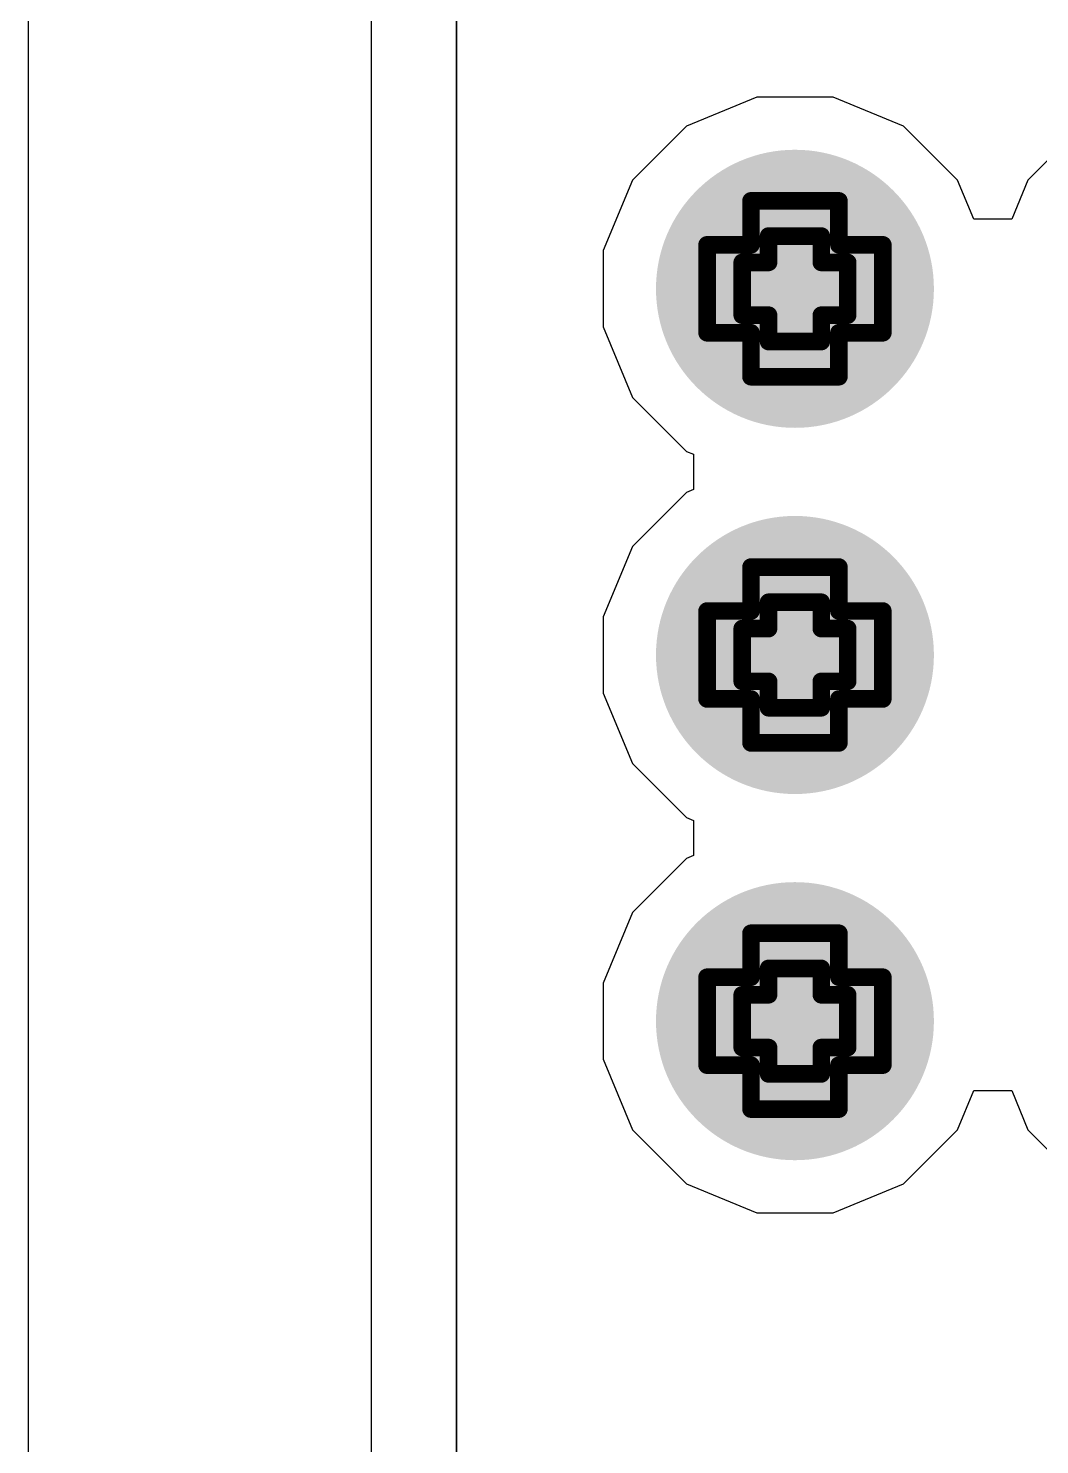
# Model space of a CAD drawing. Header units: inches. Extents: x -3 to 5259, y -3 to 5282.
# Drawn here: x 118.244 to 121.167, y 38.229 to 42.32 of the extents above; entities that cross this region are included whole.
import ezdxf

# ---------------------------------------------------------------- set-up
doc = ezdxf.new("R2010")
doc.units = ezdxf.units.IN
for name, color, linetype in [('Bottom Layer', 5, 'Continuous'), ('Bottom Solder', 6, 'Continuous'), ('Drill Drawing', 1, 'Continuous'), ('Layer 1', 16, 'Continuous'), ('Layer 2', 76, 'Continuous'), ('Top Layer', 1, 'Continuous'), ('Top Solder', 216, 'Continuous'), ('Via Holes', 16, 'Continuous')]:
    doc.layers.add(name, color=color, linetype=linetype)

msp = doc.modelspace()

# ---------------------------------------------------------------- hatches: boundary and pattern name
at = {"layer": 'Bottom Layer'}
h = msp.add_hatch(color=5, dxfattribs=at)
edge = h.paths.add_edge_path()
edge.add_arc((120.4598, 41.5674), 0.3, 0, 360)
h = msp.add_hatch(color=5, dxfattribs=at)
edge = h.paths.add_edge_path()
edge.add_arc((120.4598, 40.5097), 0.3, 0, 360)
h = msp.add_hatch(color=5, dxfattribs=at)
edge = h.paths.add_edge_path()
edge.add_arc((120.4598, 39.452), 0.3, 0, 360)
at = {"layer": 'Bottom Solder'}
h = msp.add_hatch(color=6, dxfattribs=at)
edge = h.paths.add_edge_path()
edge.add_arc((120.4598, 41.5674), 0.4016, 0, 360)
h = msp.add_hatch(color=6, dxfattribs=at)
edge = h.paths.add_edge_path()
edge.add_arc((120.4598, 40.5097), 0.4016, 0, 360)
h = msp.add_hatch(color=6, dxfattribs=at)
edge = h.paths.add_edge_path()
edge.add_arc((120.4598, 39.452), 0.4016, 0, 360)
at = {"layer": 'Layer 1'}
h = msp.add_hatch(color=16, dxfattribs=at)
edge = h.paths.add_edge_path()
edge.add_arc((120.4598, 41.5674), 0.3, 0, 360)
h = msp.add_hatch(color=16, dxfattribs=at)
edge = h.paths.add_edge_path()
edge.add_arc((120.4598, 40.5097), 0.3, 0, 360)
h = msp.add_hatch(color=16, dxfattribs=at)
edge = h.paths.add_edge_path()
edge.add_arc((120.4598, 39.452), 0.3, 0, 360)
at = {"layer": 'Layer 2'}
h = msp.add_hatch(color=76, dxfattribs=at)
edge = h.paths.add_edge_path()
edge.add_arc((120.4598, 41.5674), 0.3, 0, 360)
h = msp.add_hatch(color=76, dxfattribs=at)
edge = h.paths.add_edge_path()
edge.add_arc((120.4598, 40.5097), 0.3, 0, 360)
h = msp.add_hatch(color=76, dxfattribs=at)
edge = h.paths.add_edge_path()
edge.add_arc((120.4598, 39.452), 0.3, 0, 360)
at = {"layer": 'Top Layer'}
h = msp.add_hatch(color=1, dxfattribs=at)
edge = h.paths.add_edge_path()
edge.add_arc((120.4598, 41.5674), 0.3, 0, 360)
h = msp.add_hatch(color=1, dxfattribs=at)
edge = h.paths.add_edge_path()
edge.add_arc((120.4598, 40.5097), 0.3, 0, 360)
h = msp.add_hatch(color=1, dxfattribs=at)
edge = h.paths.add_edge_path()
edge.add_arc((120.4598, 39.452), 0.3, 0, 360)
at = {"layer": 'Top Solder'}
h = msp.add_hatch(color=216, dxfattribs=at)
edge = h.paths.add_edge_path()
edge.add_arc((120.4598, 41.5674), 0.4016, 0, 360)
h = msp.add_hatch(color=216, dxfattribs=at)
edge = h.paths.add_edge_path()
edge.add_arc((120.4598, 40.5097), 0.4016, 0, 360)
h = msp.add_hatch(color=216, dxfattribs=at)
edge = h.paths.add_edge_path()
edge.add_arc((120.4598, 39.452), 0.4016, 0, 360)
at = {"layer": 'Via Holes'}
h = msp.add_hatch(color=7, dxfattribs=at)
edge = h.paths.add_edge_path()
edge.add_arc((120.4598, 41.5674), 0.15, 0, 360)
h = msp.add_hatch(color=7, dxfattribs=at)
edge = h.paths.add_edge_path()
edge.add_arc((120.4598, 40.5097), 0.15, 0, 360)
h = msp.add_hatch(color=7, dxfattribs=at)
edge = h.paths.add_edge_path()
edge.add_arc((120.4598, 39.452), 0.15, 0, 360)

# ---------------------------------------------------------------- linework, layer by layer
at = {"layer": 'Bottom Layer'}
for p, q in [((119.4816, 34.29), (119.4816, 50.6205)), ((119.4816, 50.6205), (119.4816, 34.29)), ((119.4816, 50.6205), (119.4816, 34.29))]:
    msp.add_line(p, q, dxfattribs=at)
at = {"layer": 'Drill Drawing'}
for points in [[(120.3328, 41.6944, 0.0508, 0.0508, 0), (120.3328, 41.8214, 0.0508, 0.0508, 0)], [(120.3328, 41.8214, 0.0508, 0.0508, 0), (120.5868, 41.8214, 0.0508, 0.0508, 0)], [(120.5868, 41.6944, 0.0508, 0.0508, 0), (120.5868, 41.8214, 0.0508, 0.0508, 0)], [(120.3836, 41.6436, 0.0508, 0.0508, 0), (120.3836, 41.7198, 0.0508, 0.0508, 0)], [(120.3836, 41.7198, 0.0508, 0.0508, 0), (120.536, 41.7198, 0.0508, 0.0508, 0)], [(120.536, 41.6436, 0.0508, 0.0508, 0), (120.536, 41.7198, 0.0508, 0.0508, 0)], [(120.2058, 41.4404, 0.0508, 0.0508, 0), (120.2058, 41.6944, 0.0508, 0.0508, 0)], [(120.2058, 41.6944, 0.0508, 0.0508, 0), (120.3328, 41.6944, 0.0508, 0.0508, 0)], [(120.5868, 41.6944, 0.0508, 0.0508, 0), (120.7138, 41.6944, 0.0508, 0.0508, 0)], [(120.7138, 41.4404, 0.0508, 0.0508, 0), (120.7138, 41.6944, 0.0508, 0.0508, 0)], [(120.3074, 41.4912, 0.0508, 0.0508, 0), (120.3074, 41.6436, 0.0508, 0.0508, 0)], [(120.3074, 41.6436, 0.0508, 0.0508, 0), (120.3836, 41.6436, 0.0508, 0.0508, 0)], [(120.536, 41.6436, 0.0508, 0.0508, 0), (120.6122, 41.6436, 0.0508, 0.0508, 0)], [(120.6122, 41.4912, 0.0508, 0.0508, 0), (120.6122, 41.6436, 0.0508, 0.0508, 0)], [(120.3074, 41.4912, 0.0508, 0.0508, 0), (120.3836, 41.4912, 0.0508, 0.0508, 0)], [(120.3836, 41.415, 0.0508, 0.0508, 0), (120.3836, 41.4912, 0.0508, 0.0508, 0)], [(120.536, 41.4912, 0.0508, 0.0508, 0), (120.6122, 41.4912, 0.0508, 0.0508, 0)], [(120.536, 41.415, 0.0508, 0.0508, 0), (120.536, 41.4912, 0.0508, 0.0508, 0)], [(120.2058, 41.4404, 0.0508, 0.0508, 0), (120.3328, 41.4404, 0.0508, 0.0508, 0)], [(120.3328, 41.3134, 0.0508, 0.0508, 0), (120.3328, 41.4404, 0.0508, 0.0508, 0)], [(120.5868, 41.4404, 0.0508, 0.0508, 0), (120.7138, 41.4404, 0.0508, 0.0508, 0)], [(120.5868, 41.3134, 0.0508, 0.0508, 0), (120.5868, 41.4404, 0.0508, 0.0508, 0)], [(120.3836, 41.415, 0.0508, 0.0508, 0), (120.536, 41.415, 0.0508, 0.0508, 0)], [(120.3328, 41.3134, 0.0508, 0.0508, 0), (120.5868, 41.3134, 0.0508, 0.0508, 0)], [(120.3328, 40.6367, 0.0508, 0.0508, 0), (120.3328, 40.7637, 0.0508, 0.0508, 0)], [(120.3328, 40.7637, 0.0508, 0.0508, 0), (120.5868, 40.7637, 0.0508, 0.0508, 0)], [(120.5868, 40.6367, 0.0508, 0.0508, 0), (120.5868, 40.7637, 0.0508, 0.0508, 0)], [(120.3836, 40.5859, 0.0508, 0.0508, 0), (120.3836, 40.6621, 0.0508, 0.0508, 0)], [(120.3836, 40.6621, 0.0508, 0.0508, 0), (120.536, 40.6621, 0.0508, 0.0508, 0)], [(120.536, 40.5859, 0.0508, 0.0508, 0), (120.536, 40.6621, 0.0508, 0.0508, 0)], [(120.2058, 40.3827, 0.0508, 0.0508, 0), (120.2058, 40.6367, 0.0508, 0.0508, 0)], [(120.2058, 40.6367, 0.0508, 0.0508, 0), (120.3328, 40.6367, 0.0508, 0.0508, 0)], [(120.5868, 40.6367, 0.0508, 0.0508, 0), (120.7138, 40.6367, 0.0508, 0.0508, 0)], [(120.7138, 40.3827, 0.0508, 0.0508, 0), (120.7138, 40.6367, 0.0508, 0.0508, 0)], [(120.3074, 40.4335, 0.0508, 0.0508, 0), (120.3074, 40.5859, 0.0508, 0.0508, 0)], [(120.3074, 40.5859, 0.0508, 0.0508, 0), (120.3836, 40.5859, 0.0508, 0.0508, 0)], [(120.536, 40.5859, 0.0508, 0.0508, 0), (120.6122, 40.5859, 0.0508, 0.0508, 0)], [(120.6122, 40.4335, 0.0508, 0.0508, 0), (120.6122, 40.5859, 0.0508, 0.0508, 0)], [(120.3074, 40.4335, 0.0508, 0.0508, 0), (120.3836, 40.4335, 0.0508, 0.0508, 0)], [(120.3836, 40.3573, 0.0508, 0.0508, 0), (120.3836, 40.4335, 0.0508, 0.0508, 0)], [(120.536, 40.4335, 0.0508, 0.0508, 0), (120.6122, 40.4335, 0.0508, 0.0508, 0)], [(120.536, 40.3573, 0.0508, 0.0508, 0), (120.536, 40.4335, 0.0508, 0.0508, 0)], [(120.2058, 40.3827, 0.0508, 0.0508, 0), (120.3328, 40.3827, 0.0508, 0.0508, 0)], [(120.3328, 40.2557, 0.0508, 0.0508, 0), (120.3328, 40.3827, 0.0508, 0.0508, 0)], [(120.3836, 40.3573, 0.0508, 0.0508, 0), (120.536, 40.3573, 0.0508, 0.0508, 0)], [(120.5868, 40.3827, 0.0508, 0.0508, 0), (120.7138, 40.3827, 0.0508, 0.0508, 0)], [(120.5868, 40.2557, 0.0508, 0.0508, 0), (120.5868, 40.3827, 0.0508, 0.0508, 0)], [(120.3328, 40.2557, 0.0508, 0.0508, 0), (120.5868, 40.2557, 0.0508, 0.0508, 0)], [(120.3328, 39.579, 0.0508, 0.0508, 0), (120.3328, 39.706, 0.0508, 0.0508, 0)], [(120.3328, 39.706, 0.0508, 0.0508, 0), (120.5868, 39.706, 0.0508, 0.0508, 0)], [(120.5868, 39.579, 0.0508, 0.0508, 0), (120.5868, 39.706, 0.0508, 0.0508, 0)], [(120.2058, 39.325, 0.0508, 0.0508, 0), (120.2058, 39.579, 0.0508, 0.0508, 0)], [(120.2058, 39.579, 0.0508, 0.0508, 0), (120.3328, 39.579, 0.0508, 0.0508, 0)], [(120.3836, 39.5282, 0.0508, 0.0508, 0), (120.3836, 39.6044, 0.0508, 0.0508, 0)], [(120.3836, 39.6044, 0.0508, 0.0508, 0), (120.536, 39.6044, 0.0508, 0.0508, 0)], [(120.536, 39.5282, 0.0508, 0.0508, 0), (120.536, 39.6044, 0.0508, 0.0508, 0)], [(120.5868, 39.579, 0.0508, 0.0508, 0), (120.7138, 39.579, 0.0508, 0.0508, 0)], [(120.7138, 39.325, 0.0508, 0.0508, 0), (120.7138, 39.579, 0.0508, 0.0508, 0)], [(120.3074, 39.3758, 0.0508, 0.0508, 0), (120.3074, 39.5282, 0.0508, 0.0508, 0)], [(120.3074, 39.5282, 0.0508, 0.0508, 0), (120.3836, 39.5282, 0.0508, 0.0508, 0)], [(120.536, 39.5282, 0.0508, 0.0508, 0), (120.6122, 39.5282, 0.0508, 0.0508, 0)], [(120.6122, 39.3758, 0.0508, 0.0508, 0), (120.6122, 39.5282, 0.0508, 0.0508, 0)], [(120.3074, 39.3758, 0.0508, 0.0508, 0), (120.3836, 39.3758, 0.0508, 0.0508, 0)], [(120.3836, 39.2996, 0.0508, 0.0508, 0), (120.3836, 39.3758, 0.0508, 0.0508, 0)], [(120.536, 39.3758, 0.0508, 0.0508, 0), (120.6122, 39.3758, 0.0508, 0.0508, 0)], [(120.536, 39.2996, 0.0508, 0.0508, 0), (120.536, 39.3758, 0.0508, 0.0508, 0)], [(120.2058, 39.325, 0.0508, 0.0508, 0), (120.3328, 39.325, 0.0508, 0.0508, 0)], [(120.3328, 39.198, 0.0508, 0.0508, 0), (120.3328, 39.325, 0.0508, 0.0508, 0)], [(120.3836, 39.2996, 0.0508, 0.0508, 0), (120.536, 39.2996, 0.0508, 0.0508, 0)], [(120.5868, 39.325, 0.0508, 0.0508, 0), (120.7138, 39.325, 0.0508, 0.0508, 0)], [(120.5868, 39.198, 0.0508, 0.0508, 0), (120.5868, 39.325, 0.0508, 0.0508, 0)], [(120.3328, 39.198, 0.0508, 0.0508, 0), (120.5868, 39.198, 0.0508, 0.0508, 0)]]:
    msp.add_lwpolyline(points, format="xyseb", dxfattribs=at)
for points in [[(120.3201, 41.8214, 0.0254, 0.0254, 1), (120.3455, 41.8214, 0.0254, 0.0254, 1)], [(120.3201, 41.8214, 0.0254, 0.0254, 1), (120.3455, 41.8214, 0.0254, 0.0254, 1)], [(120.5741, 41.8214, 0.0254, 0.0254, 1), (120.5995, 41.8214, 0.0254, 0.0254, 1)], [(120.5741, 41.8214, 0.0254, 0.0254, 1), (120.5995, 41.8214, 0.0254, 0.0254, 1)], [(120.3709, 41.7198, 0.0254, 0.0254, 1), (120.3963, 41.7198, 0.0254, 0.0254, 1)], [(120.3709, 41.7198, 0.0254, 0.0254, 1), (120.3963, 41.7198, 0.0254, 0.0254, 1)], [(120.5233, 41.7198, 0.0254, 0.0254, 1), (120.5487, 41.7198, 0.0254, 0.0254, 1)], [(120.5233, 41.7198, 0.0254, 0.0254, 1), (120.5487, 41.7198, 0.0254, 0.0254, 1)], [(120.1931, 41.6944, 0.0254, 0.0254, 1), (120.2185, 41.6944, 0.0254, 0.0254, 1)], [(120.1931, 41.6944, 0.0254, 0.0254, 1), (120.2185, 41.6944, 0.0254, 0.0254, 1)], [(120.3201, 41.6944, 0.0254, 0.0254, 1), (120.3455, 41.6944, 0.0254, 0.0254, 1)], [(120.3201, 41.6944, 0.0254, 0.0254, 1), (120.3455, 41.6944, 0.0254, 0.0254, 1)], [(120.5741, 41.6944, 0.0254, 0.0254, 1), (120.5995, 41.6944, 0.0254, 0.0254, 1)], [(120.5741, 41.6944, 0.0254, 0.0254, 1), (120.5995, 41.6944, 0.0254, 0.0254, 1)], [(120.7011, 41.6944, 0.0254, 0.0254, 1), (120.7265, 41.6944, 0.0254, 0.0254, 1)], [(120.7011, 41.6944, 0.0254, 0.0254, 1), (120.7265, 41.6944, 0.0254, 0.0254, 1)], [(120.2947, 41.6436, 0.0254, 0.0254, 1), (120.3201, 41.6436, 0.0254, 0.0254, 1)], [(120.2947, 41.6436, 0.0254, 0.0254, 1), (120.3201, 41.6436, 0.0254, 0.0254, 1)], [(120.3709, 41.6436, 0.0254, 0.0254, 1), (120.3963, 41.6436, 0.0254, 0.0254, 1)], [(120.3709, 41.6436, 0.0254, 0.0254, 1), (120.3963, 41.6436, 0.0254, 0.0254, 1)], [(120.5233, 41.6436, 0.0254, 0.0254, 1), (120.5487, 41.6436, 0.0254, 0.0254, 1)], [(120.5233, 41.6436, 0.0254, 0.0254, 1), (120.5487, 41.6436, 0.0254, 0.0254, 1)], [(120.5995, 41.6436, 0.0254, 0.0254, 1), (120.6249, 41.6436, 0.0254, 0.0254, 1)], [(120.5995, 41.6436, 0.0254, 0.0254, 1), (120.6249, 41.6436, 0.0254, 0.0254, 1)], [(120.2947, 41.4912, 0.0254, 0.0254, 1), (120.3201, 41.4912, 0.0254, 0.0254, 1)], [(120.2947, 41.4912, 0.0254, 0.0254, 1), (120.3201, 41.4912, 0.0254, 0.0254, 1)], [(120.3709, 41.4912, 0.0254, 0.0254, 1), (120.3963, 41.4912, 0.0254, 0.0254, 1)], [(120.3709, 41.4912, 0.0254, 0.0254, 1), (120.3963, 41.4912, 0.0254, 0.0254, 1)], [(120.5233, 41.4912, 0.0254, 0.0254, 1), (120.5487, 41.4912, 0.0254, 0.0254, 1)], [(120.5233, 41.4912, 0.0254, 0.0254, 1), (120.5487, 41.4912, 0.0254, 0.0254, 1)], [(120.5995, 41.4912, 0.0254, 0.0254, 1), (120.6249, 41.4912, 0.0254, 0.0254, 1)], [(120.5995, 41.4912, 0.0254, 0.0254, 1), (120.6249, 41.4912, 0.0254, 0.0254, 1)], [(120.1931, 41.4404, 0.0254, 0.0254, 1), (120.2185, 41.4404, 0.0254, 0.0254, 1)], [(120.1931, 41.4404, 0.0254, 0.0254, 1), (120.2185, 41.4404, 0.0254, 0.0254, 1)], [(120.3201, 41.4404, 0.0254, 0.0254, 1), (120.3455, 41.4404, 0.0254, 0.0254, 1)], [(120.3201, 41.4404, 0.0254, 0.0254, 1), (120.3455, 41.4404, 0.0254, 0.0254, 1)], [(120.5741, 41.4404, 0.0254, 0.0254, 1), (120.5995, 41.4404, 0.0254, 0.0254, 1)], [(120.5741, 41.4404, 0.0254, 0.0254, 1), (120.5995, 41.4404, 0.0254, 0.0254, 1)], [(120.7011, 41.4404, 0.0254, 0.0254, 1), (120.7265, 41.4404, 0.0254, 0.0254, 1)], [(120.7011, 41.4404, 0.0254, 0.0254, 1), (120.7265, 41.4404, 0.0254, 0.0254, 1)], [(120.3709, 41.415, 0.0254, 0.0254, 1), (120.3963, 41.415, 0.0254, 0.0254, 1)], [(120.3709, 41.415, 0.0254, 0.0254, 1), (120.3963, 41.415, 0.0254, 0.0254, 1)], [(120.5233, 41.415, 0.0254, 0.0254, 1), (120.5487, 41.415, 0.0254, 0.0254, 1)], [(120.5233, 41.415, 0.0254, 0.0254, 1), (120.5487, 41.415, 0.0254, 0.0254, 1)], [(120.3201, 41.3134, 0.0254, 0.0254, 1), (120.3455, 41.3134, 0.0254, 0.0254, 1)], [(120.3201, 41.3134, 0.0254, 0.0254, 1), (120.3455, 41.3134, 0.0254, 0.0254, 1)], [(120.5741, 41.3134, 0.0254, 0.0254, 1), (120.5995, 41.3134, 0.0254, 0.0254, 1)], [(120.5741, 41.3134, 0.0254, 0.0254, 1), (120.5995, 41.3134, 0.0254, 0.0254, 1)], [(120.3201, 40.7637, 0.0254, 0.0254, 1), (120.3455, 40.7637, 0.0254, 0.0254, 1)], [(120.3201, 40.7637, 0.0254, 0.0254, 1), (120.3455, 40.7637, 0.0254, 0.0254, 1)], [(120.5741, 40.7637, 0.0254, 0.0254, 1), (120.5995, 40.7637, 0.0254, 0.0254, 1)], [(120.5741, 40.7637, 0.0254, 0.0254, 1), (120.5995, 40.7637, 0.0254, 0.0254, 1)], [(120.3709, 40.6621, 0.0254, 0.0254, 1), (120.3963, 40.6621, 0.0254, 0.0254, 1)], [(120.3709, 40.6621, 0.0254, 0.0254, 1), (120.3963, 40.6621, 0.0254, 0.0254, 1)], [(120.5233, 40.6621, 0.0254, 0.0254, 1), (120.5487, 40.6621, 0.0254, 0.0254, 1)], [(120.5233, 40.6621, 0.0254, 0.0254, 1), (120.5487, 40.6621, 0.0254, 0.0254, 1)], [(120.1931, 40.6367, 0.0254, 0.0254, 1), (120.2185, 40.6367, 0.0254, 0.0254, 1)], [(120.1931, 40.6367, 0.0254, 0.0254, 1), (120.2185, 40.6367, 0.0254, 0.0254, 1)], [(120.3201, 40.6367, 0.0254, 0.0254, 1), (120.3455, 40.6367, 0.0254, 0.0254, 1)], [(120.3201, 40.6367, 0.0254, 0.0254, 1), (120.3455, 40.6367, 0.0254, 0.0254, 1)], [(120.5741, 40.6367, 0.0254, 0.0254, 1), (120.5995, 40.6367, 0.0254, 0.0254, 1)], [(120.5741, 40.6367, 0.0254, 0.0254, 1), (120.5995, 40.6367, 0.0254, 0.0254, 1)], [(120.7011, 40.6367, 0.0254, 0.0254, 1), (120.7265, 40.6367, 0.0254, 0.0254, 1)], [(120.7011, 40.6367, 0.0254, 0.0254, 1), (120.7265, 40.6367, 0.0254, 0.0254, 1)], [(120.2947, 40.5859, 0.0254, 0.0254, 1), (120.3201, 40.5859, 0.0254, 0.0254, 1)], [(120.2947, 40.5859, 0.0254, 0.0254, 1), (120.3201, 40.5859, 0.0254, 0.0254, 1)], [(120.3709, 40.5859, 0.0254, 0.0254, 1), (120.3963, 40.5859, 0.0254, 0.0254, 1)], [(120.3709, 40.5859, 0.0254, 0.0254, 1), (120.3963, 40.5859, 0.0254, 0.0254, 1)], [(120.5233, 40.5859, 0.0254, 0.0254, 1), (120.5487, 40.5859, 0.0254, 0.0254, 1)], [(120.5233, 40.5859, 0.0254, 0.0254, 1), (120.5487, 40.5859, 0.0254, 0.0254, 1)], [(120.5995, 40.5859, 0.0254, 0.0254, 1), (120.6249, 40.5859, 0.0254, 0.0254, 1)], [(120.5995, 40.5859, 0.0254, 0.0254, 1), (120.6249, 40.5859, 0.0254, 0.0254, 1)], [(120.2947, 40.4335, 0.0254, 0.0254, 1), (120.3201, 40.4335, 0.0254, 0.0254, 1)], [(120.2947, 40.4335, 0.0254, 0.0254, 1), (120.3201, 40.4335, 0.0254, 0.0254, 1)], [(120.3709, 40.4335, 0.0254, 0.0254, 1), (120.3963, 40.4335, 0.0254, 0.0254, 1)], [(120.3709, 40.4335, 0.0254, 0.0254, 1), (120.3963, 40.4335, 0.0254, 0.0254, 1)], [(120.5233, 40.4335, 0.0254, 0.0254, 1), (120.5487, 40.4335, 0.0254, 0.0254, 1)], [(120.5233, 40.4335, 0.0254, 0.0254, 1), (120.5487, 40.4335, 0.0254, 0.0254, 1)], [(120.5995, 40.4335, 0.0254, 0.0254, 1), (120.6249, 40.4335, 0.0254, 0.0254, 1)], [(120.5995, 40.4335, 0.0254, 0.0254, 1), (120.6249, 40.4335, 0.0254, 0.0254, 1)], [(120.1931, 40.3827, 0.0254, 0.0254, 1), (120.2185, 40.3827, 0.0254, 0.0254, 1)], [(120.1931, 40.3827, 0.0254, 0.0254, 1), (120.2185, 40.3827, 0.0254, 0.0254, 1)], [(120.3201, 40.3827, 0.0254, 0.0254, 1), (120.3455, 40.3827, 0.0254, 0.0254, 1)], [(120.3201, 40.3827, 0.0254, 0.0254, 1), (120.3455, 40.3827, 0.0254, 0.0254, 1)], [(120.3709, 40.3573, 0.0254, 0.0254, 1), (120.3963, 40.3573, 0.0254, 0.0254, 1)], [(120.3709, 40.3573, 0.0254, 0.0254, 1), (120.3963, 40.3573, 0.0254, 0.0254, 1)], [(120.5233, 40.3573, 0.0254, 0.0254, 1), (120.5487, 40.3573, 0.0254, 0.0254, 1)], [(120.5233, 40.3573, 0.0254, 0.0254, 1), (120.5487, 40.3573, 0.0254, 0.0254, 1)], [(120.5741, 40.3827, 0.0254, 0.0254, 1), (120.5995, 40.3827, 0.0254, 0.0254, 1)], [(120.5741, 40.3827, 0.0254, 0.0254, 1), (120.5995, 40.3827, 0.0254, 0.0254, 1)], [(120.7011, 40.3827, 0.0254, 0.0254, 1), (120.7265, 40.3827, 0.0254, 0.0254, 1)], [(120.7011, 40.3827, 0.0254, 0.0254, 1), (120.7265, 40.3827, 0.0254, 0.0254, 1)], [(120.3201, 40.2557, 0.0254, 0.0254, 1), (120.3455, 40.2557, 0.0254, 0.0254, 1)], [(120.3201, 40.2557, 0.0254, 0.0254, 1), (120.3455, 40.2557, 0.0254, 0.0254, 1)], [(120.5741, 40.2557, 0.0254, 0.0254, 1), (120.5995, 40.2557, 0.0254, 0.0254, 1)], [(120.5741, 40.2557, 0.0254, 0.0254, 1), (120.5995, 40.2557, 0.0254, 0.0254, 1)], [(120.3201, 39.706, 0.0254, 0.0254, 1), (120.3455, 39.706, 0.0254, 0.0254, 1)], [(120.3201, 39.706, 0.0254, 0.0254, 1), (120.3455, 39.706, 0.0254, 0.0254, 1)], [(120.5741, 39.706, 0.0254, 0.0254, 1), (120.5995, 39.706, 0.0254, 0.0254, 1)], [(120.5741, 39.706, 0.0254, 0.0254, 1), (120.5995, 39.706, 0.0254, 0.0254, 1)], [(120.1931, 39.579, 0.0254, 0.0254, 1), (120.2185, 39.579, 0.0254, 0.0254, 1)], [(120.1931, 39.579, 0.0254, 0.0254, 1), (120.2185, 39.579, 0.0254, 0.0254, 1)], [(120.3201, 39.579, 0.0254, 0.0254, 1), (120.3455, 39.579, 0.0254, 0.0254, 1)], [(120.3201, 39.579, 0.0254, 0.0254, 1), (120.3455, 39.579, 0.0254, 0.0254, 1)], [(120.3709, 39.6044, 0.0254, 0.0254, 1), (120.3963, 39.6044, 0.0254, 0.0254, 1)], [(120.3709, 39.6044, 0.0254, 0.0254, 1), (120.3963, 39.6044, 0.0254, 0.0254, 1)], [(120.5233, 39.6044, 0.0254, 0.0254, 1), (120.5487, 39.6044, 0.0254, 0.0254, 1)], [(120.5233, 39.6044, 0.0254, 0.0254, 1), (120.5487, 39.6044, 0.0254, 0.0254, 1)], [(120.5741, 39.579, 0.0254, 0.0254, 1), (120.5995, 39.579, 0.0254, 0.0254, 1)], [(120.5741, 39.579, 0.0254, 0.0254, 1), (120.5995, 39.579, 0.0254, 0.0254, 1)], [(120.7011, 39.579, 0.0254, 0.0254, 1), (120.7265, 39.579, 0.0254, 0.0254, 1)], [(120.7011, 39.579, 0.0254, 0.0254, 1), (120.7265, 39.579, 0.0254, 0.0254, 1)], [(120.2947, 39.5282, 0.0254, 0.0254, 1), (120.3201, 39.5282, 0.0254, 0.0254, 1)], [(120.2947, 39.5282, 0.0254, 0.0254, 1), (120.3201, 39.5282, 0.0254, 0.0254, 1)], [(120.3709, 39.5282, 0.0254, 0.0254, 1), (120.3963, 39.5282, 0.0254, 0.0254, 1)], [(120.3709, 39.5282, 0.0254, 0.0254, 1), (120.3963, 39.5282, 0.0254, 0.0254, 1)], [(120.5233, 39.5282, 0.0254, 0.0254, 1), (120.5487, 39.5282, 0.0254, 0.0254, 1)], [(120.5233, 39.5282, 0.0254, 0.0254, 1), (120.5487, 39.5282, 0.0254, 0.0254, 1)], [(120.5995, 39.5282, 0.0254, 0.0254, 1), (120.6249, 39.5282, 0.0254, 0.0254, 1)], [(120.5995, 39.5282, 0.0254, 0.0254, 1), (120.6249, 39.5282, 0.0254, 0.0254, 1)], [(120.2947, 39.3758, 0.0254, 0.0254, 1), (120.3201, 39.3758, 0.0254, 0.0254, 1)], [(120.2947, 39.3758, 0.0254, 0.0254, 1), (120.3201, 39.3758, 0.0254, 0.0254, 1)], [(120.3709, 39.3758, 0.0254, 0.0254, 1), (120.3963, 39.3758, 0.0254, 0.0254, 1)], [(120.3709, 39.3758, 0.0254, 0.0254, 1), (120.3963, 39.3758, 0.0254, 0.0254, 1)], [(120.5233, 39.3758, 0.0254, 0.0254, 1), (120.5487, 39.3758, 0.0254, 0.0254, 1)], [(120.5233, 39.3758, 0.0254, 0.0254, 1), (120.5487, 39.3758, 0.0254, 0.0254, 1)], [(120.5995, 39.3758, 0.0254, 0.0254, 1), (120.6249, 39.3758, 0.0254, 0.0254, 1)], [(120.5995, 39.3758, 0.0254, 0.0254, 1), (120.6249, 39.3758, 0.0254, 0.0254, 1)], [(120.1931, 39.325, 0.0254, 0.0254, 1), (120.2185, 39.325, 0.0254, 0.0254, 1)], [(120.1931, 39.325, 0.0254, 0.0254, 1), (120.2185, 39.325, 0.0254, 0.0254, 1)], [(120.3201, 39.325, 0.0254, 0.0254, 1), (120.3455, 39.325, 0.0254, 0.0254, 1)], [(120.3201, 39.325, 0.0254, 0.0254, 1), (120.3455, 39.325, 0.0254, 0.0254, 1)], [(120.3709, 39.2996, 0.0254, 0.0254, 1), (120.3963, 39.2996, 0.0254, 0.0254, 1)], [(120.3709, 39.2996, 0.0254, 0.0254, 1), (120.3963, 39.2996, 0.0254, 0.0254, 1)], [(120.5233, 39.2996, 0.0254, 0.0254, 1), (120.5487, 39.2996, 0.0254, 0.0254, 1)], [(120.5233, 39.2996, 0.0254, 0.0254, 1), (120.5487, 39.2996, 0.0254, 0.0254, 1)], [(120.5741, 39.325, 0.0254, 0.0254, 1), (120.5995, 39.325, 0.0254, 0.0254, 1)], [(120.5741, 39.325, 0.0254, 0.0254, 1), (120.5995, 39.325, 0.0254, 0.0254, 1)], [(120.7011, 39.325, 0.0254, 0.0254, 1), (120.7265, 39.325, 0.0254, 0.0254, 1)], [(120.7011, 39.325, 0.0254, 0.0254, 1), (120.7265, 39.325, 0.0254, 0.0254, 1)], [(120.3201, 39.198, 0.0254, 0.0254, 1), (120.3455, 39.198, 0.0254, 0.0254, 1)], [(120.3201, 39.198, 0.0254, 0.0254, 1), (120.3455, 39.198, 0.0254, 0.0254, 1)], [(120.5741, 39.198, 0.0254, 0.0254, 1), (120.5995, 39.198, 0.0254, 0.0254, 1)], [(120.5741, 39.198, 0.0254, 0.0254, 1), (120.5995, 39.198, 0.0254, 0.0254, 1)]]:
    msp.add_lwpolyline(points, format="xyseb", close=True, dxfattribs=at)
at = {"layer": 'Layer 1'}
for p, q in [((120.3496, 42.1214), (120.146, 42.037)), ((120.57, 42.1214), (120.3496, 42.1214)), ((120.7736, 42.037), (120.57, 42.1214)), ((120.146, 42.037), (119.9901, 41.8812)), ((120.9294, 41.8812), (120.7736, 42.037)), ((121.289, 42.037), (121.1331, 41.8812)), ((119.9901, 41.8812), (119.9058, 41.6776)), ((120.9763, 41.7681), (120.9294, 41.8812)), ((121.1331, 41.8812), (121.0863, 41.7681)), ((121.0863, 41.7681), (120.9763, 41.7681)), ((119.9058, 41.6776), (119.9058, 41.4572)), ((119.9058, 41.4572), (119.9901, 41.2536)), ((119.9901, 41.2536), (120.146, 41.0977)), ((120.146, 41.0977), (120.1662, 41.0893)), ((120.1662, 41.0893), (120.1662, 40.9877)), ((120.146, 40.9794), (119.9901, 40.8235)), ((120.1662, 40.9877), (120.146, 40.9794)), ((119.9901, 40.8235), (119.9058, 40.6199)), ((119.9058, 40.6199), (119.9058, 40.3995)), ((119.9058, 40.3995), (119.9901, 40.1959)), ((119.9901, 40.1959), (120.146, 40.04)), ((120.146, 40.04), (120.1662, 40.0317)), ((120.1662, 40.0317), (120.1662, 39.9301)), ((120.1662, 39.9301), (120.146, 39.9217)), ((120.146, 39.9217), (119.9901, 39.7658)), ((119.9901, 39.7658), (119.9058, 39.5622)), ((119.9058, 39.5622), (119.9058, 39.3418)), ((119.9058, 39.3418), (119.9901, 39.1382)), ((120.9294, 39.1382), (120.9763, 39.2513)), ((120.9763, 39.2513), (121.0863, 39.2513)), ((121.0863, 39.2513), (121.1331, 39.1382)), ((119.9901, 39.1382), (120.146, 38.9824)), ((120.7736, 38.9824), (120.9294, 39.1382)), ((121.1331, 39.1382), (121.289, 38.9824)), ((120.146, 38.9824), (120.3496, 38.898)), ((120.57, 38.898), (120.7736, 38.9824)), ((120.3496, 38.898), (120.57, 38.898))]:
    msp.add_line(p, q, dxfattribs=at)
at = {"layer": 'Layer 2'}
for p, q in [((118.2442, 85.8783), (118.2442, 33.4003)), ((119.2361, 34.29), (119.2361, 51.3588))]:
    msp.add_line(p, q, dxfattribs=at)

doc.saveas('drawing.dxf')
